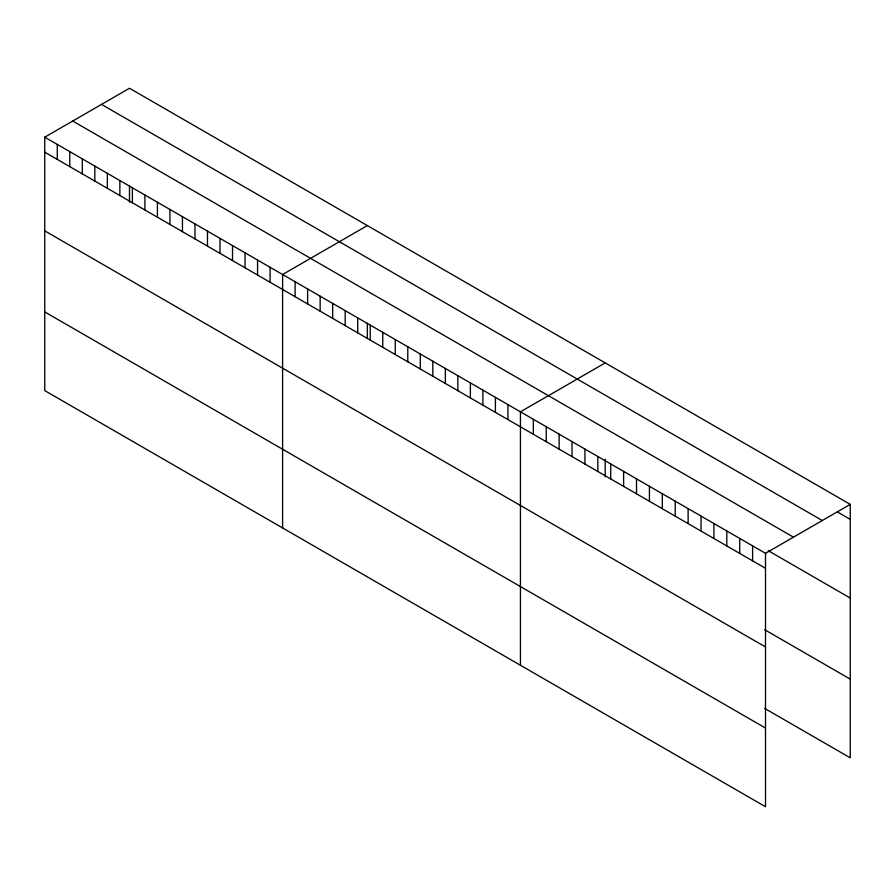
<?xml version="1.0" encoding="UTF-8"?>
<svg xmlns="http://www.w3.org/2000/svg" width="895" height="895" viewBox="0 0 895 895"><rect width="100%" height="100%" fill="white"/><g stroke="black" fill="none" stroke-linecap="round" stroke-linejoin="round"><path stroke-width="1.34" d="M44.75 137.181L765.505 553.311L765.505 806.742L44.75 390.623L44.75 137.181L129.495 88.258L850.25 504.377L850.25 757.819L764.654 708.404M367.342 225.574L282.596 274.508L282.596 527.938M605.199 362.9L520.442 411.823L520.442 665.265M765.505 553.311L850.25 504.377M837.351 511.918L850.25 519.357M101.527 104.402L822.281 520.521M72.719 121.038L793.473 537.157M768.178 550.66L850.25 598.05M44.75 152.161L765.505 568.291M764.654 629.711L850.25 679.126M44.75 230.854L765.505 646.973M44.75 311.93L765.505 728.049M752.606 545.861L752.606 560.841M739.706 538.41L739.706 553.39M726.807 530.97L726.807 545.95M713.908 523.519L713.908 538.499M701.02 516.079L701.02 531.059M688.121 508.628L688.121 523.609M675.222 501.178L675.222 516.158M662.322 493.738L662.322 508.718M649.423 486.287L649.423 501.267M636.524 478.847L636.524 493.827M623.625 471.397L623.625 486.377M610.726 463.946L610.726 478.926M605.199 459.269L605.199 476.834M597.838 456.506L597.838 471.486M584.938 449.055L584.938 464.035M572.039 441.615L572.039 456.595M559.14 434.164L559.14 449.145M546.241 426.714L546.241 441.694M533.342 419.274L533.342 434.254M507.924 404.596L507.924 419.576M495.416 397.369L495.416 412.349M482.897 390.142L482.897 405.122M470.378 382.915L470.378 397.895M457.86 375.687L457.86 390.667M445.341 368.46L445.341 383.44M432.822 361.233L432.822 376.213M420.303 354.006L420.303 368.986M407.784 346.779L407.784 361.759M395.266 339.552L395.266 354.532M382.747 332.325L382.747 347.305M370.228 325.098L370.228 340.078M367.342 323.296L367.342 338.165M357.709 317.87L357.709 332.85M345.19 310.643L345.19 325.623M332.671 303.416L332.671 318.396M320.153 296.189L320.153 311.169M307.634 288.962L307.634 303.942M295.115 281.735L295.115 296.715M270.077 267.281L270.077 282.261M257.559 260.053L257.559 275.034M245.04 252.826L245.04 267.806M232.521 245.599L232.521 260.579M220.002 238.372L220.002 253.352M207.483 231.145L207.483 246.125M194.976 223.918L194.976 238.898M182.457 216.691L182.457 231.671M169.938 209.464L169.938 224.444M157.419 202.236L157.419 217.216M144.9 194.998L144.9 209.978M132.382 187.771L132.382 202.751M129.495 185.981L129.495 202.192M119.863 180.544L119.863 195.524M107.344 173.317L107.344 188.297M94.825 166.09L94.825 181.07M82.306 158.862L82.306 173.843M69.788 151.635L69.788 166.615M57.269 144.408L57.269 159.388"/></g></svg>
